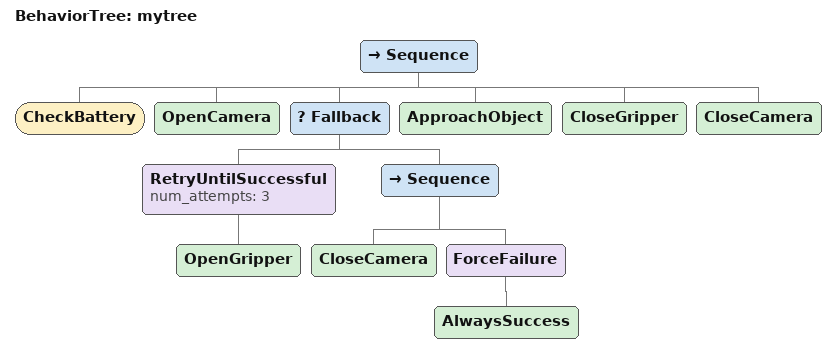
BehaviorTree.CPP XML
<?xml version="1.0" encoding="UTF-8"?>
<root BTCPP_format="3">
  <BehaviorTree ID="mytree">
    <Sequence>
      <CheckBattery/>
      <OpenCamera/>
      <Fallback>
        <RetryUntilSuccessful num_attempts="3">
          <OpenGripper/>
        </RetryUntilSuccessful>
        <Sequence>
          <CloseCamera/>
          <ForceFailure>
            <AlwaysSuccess/>
          </ForceFailure>
        </Sequence>
      </Fallback>
      <ApproachObject/>
      <CloseGripper/>
      <CloseCamera/>
    </Sequence>
  </BehaviorTree>

</root>
